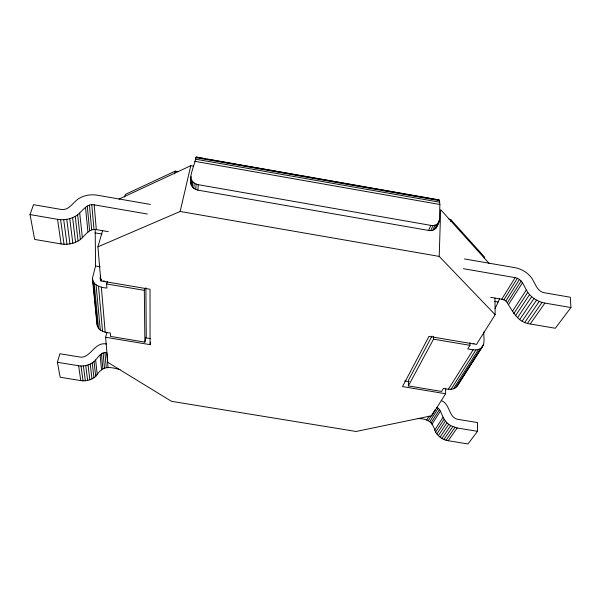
<?xml version="1.0" encoding="UTF-8"?>
<svg xmlns="http://www.w3.org/2000/svg" width="601" height="601" viewBox="0 0 601 601"><rect width="100%" height="100%" fill="white"/><g stroke="black" fill="none" stroke-linecap="round" stroke-linejoin="round"><path stroke-width="0.9" d="M417.41 418.574C428.408 418.521 432.54 421.992 435.597 432.157C438.332 436.634 443.02 439.842 448.196 440.728L467.969 443.959L477.502 431.33L477.525 422.578L457.286 419.243C448.451 416.876 450.119 403.977 441.465 400.649M483.895 331.925C483.294 337.266 485.878 344.471 480.77 348.317C476.886 351.014 472.01 349.662 467.743 348.918L469.952 345.335L469.974 342.593M106.94 332.233L105.611 337.274L107.737 362.32L171.51 401.333L356.077 431.473L431.803 415.727L445.581 393.745L445.709 388.599M450.66 221.296L450.705 219.478L448.909 219.17M145.893 287.804L146.268 336.214L144.879 342.119L110.576 336.417L110.321 332.984C104.777 332.706 97.332 330.542 96.934 323.901L92.426 278.383L95.567 266.003L95.183 229.394L108.27 231.663M445.581 393.745L402.505 386.586L428.971 336.402L476.495 344.433L495.141 314.684L439.211 256.402L440.668 209.651L489.034 263.306M439.384 220.131L439.879 204.498L439.113 199.9L196.129 157.041C194.589 166.409 183.185 186.58 197.887 190.134L428.596 230.438C434.944 232.016 438.58 225.435 439.384 220.131L437.107 225.202M482.483 346.627L457.151 386.142C453.913 390.455 447.978 389.44 443.448 388.411L441.585 391.431L408.349 385.91L433.524 339.182L433.614 336.447M408.349 385.91L408.642 379.907L431.976 336.109M190.795 183.846L191.509 179.414M191.216 176.619C190.404 180.833 194.469 184.094 198.27 184.687L430.819 225.375C433.922 225.923 437.708 224.939 439.046 221.814M191.283 185.566L191.606 180.097M192.32 187.159L192.658 181.697M193.838 188.511L194.191 183.057M195.738 189.525L196.106 184.079M197.887 190.134L198.27 184.687M105.611 337.274L150.062 344.651L150.648 342.127M150.062 344.651L150.025 289.254L100.825 280.937L97.925 246.838L180.15 211.477L190.795 165.696L193.56 166.184M174.545 173.802L175.199 171.135L177.956 171.623M144.879 342.119L144.33 290.328L144.766 288.54M92.426 278.383C92.915 285.52 101.021 287.676 106.925 288.052L106.617 283.957L107.354 281.291M100.698 275.386L100.097 278.008L101.314 280.171M100.825 280.937L101.321 279.157M124.557 197.045L125.278 194.446L175.199 171.135M97.925 246.838L102.561 230.754M120.042 369.645C108.375 366.317 102.388 365.911 95.732 376.429C91.675 379.937 86.056 381.44 80.774 380.606L60.175 377.24L57.403 362.275L59.905 353.734L81.015 357.212C91.269 357.114 94.8 341.473 106.67 344.027M30.05 214.587L57.561 219.32C64.487 220.447 71.917 219.012 77.627 214.835C82.615 210.861 86.732 203.326 94.192 204.843L96.303 229.612C87.911 228.079 84.478 237.605 78.092 241.001C72.984 243.908 66.884 244.877 61.099 243.938L34.648 239.431L30.05 214.587L33.491 204.686L60.784 209.388C69.446 211.034 73.217 201.395 79.858 197.947C85.079 195.107 91.247 194.221 97.092 195.182L150.408 204.43M495.066 308.666L499.551 298.817M428.596 230.438L430.819 225.375M430.752 230.581L432.99 225.525M432.773 230.258L435.026 225.202M434.523 229.492L436.792 224.436M435.89 228.342L438.159 223.279M457.151 386.142L483.557 344.516M426.627 420.091L429.046 416.2M490.709 297.322L501.745 299.215L515.147 277.647C523.659 279.119 524.327 289.269 529.556 294.618C533.59 298.998 539.044 302.01 544.904 303.077L570.95 307.554L570.281 297.232L544.423 292.777C535.927 291.312 535.153 281.23 529.924 275.897C525.965 271.629 520.616 268.715 514.892 267.67L464.498 258.926M428.318 420.595L435.124 409.709M501.745 299.215L503.893 299.846L517.378 278.301M448.406 389.238L473.115 349.827M429.85 421.504L438.167 408.312L436.581 407.38M570.95 307.554L555.316 328.259L530.217 323.977C516.665 322.331 512.728 310.341 505.877 300.951L519.444 279.435M451.005 389.358L475.917 349.97M431.112 422.751L439.474 409.589L438.167 408.312M507.544 302.446L521.187 280.967M453.432 388.855L478.531 349.459M432.006 424.238L440.398 411.107L439.474 409.589M508.762 304.204L522.464 282.778M455.528 387.758L480.77 348.317M434.606 430.226L443.11 417.229L440.398 411.107M512.413 311.295L526.326 290.043M435.597 432.157L444.139 419.205L443.11 417.229M513.795 313.587L527.776 292.386M436.852 433.975L445.439 421.068L444.139 419.205M515.493 315.758L529.556 294.618M438.347 435.65L446.986 422.781L445.439 421.068M517.484 317.764L531.645 296.669M440.052 437.137L448.752 424.306L446.986 422.781M519.722 319.559L533.981 298.517M441.93 438.414L450.682 425.613L457.151 427.987L477.502 431.33M522.171 321.107L536.535 300.109M443.936 439.451L452.763 426.68M524.771 322.376L539.24 301.417M446.04 440.232L454.927 427.469M527.475 323.338L542.049 302.416M448.196 440.728L457.151 427.987M530.217 323.977L544.904 303.077M57.403 362.275L78.633 365.761C84.072 366.625 89.857 365.115 94.064 361.532C97.88 358.166 100.698 351.593 106.79 352.629L108.075 367.677M118.99 199.111L190.795 165.696M438.467 199.975L439.113 199.9M473.152 343.464L474.076 343.517M145.893 337.845L150.505 338.611M404.653 380.906L409.213 381.665M95.567 266.003L100.194 266.784M103.064 280.907L104.92 281.215M106.617 283.957L144.33 290.328M433.524 339.182L469.952 345.335M95.086 232.88L101.922 234.052M494.57 301.386L498.259 302.018M180.15 211.477L439.211 256.402M94.192 204.843L147.358 214.031M463.454 268.707L515.147 277.647M205.602 158.897L196.129 157.041M207.45 159.22L215.767 160.692M217.615 161.015L379.329 189.54M381.177 189.863L437.543 199.81M195.768 157.672L439.579 200.674M195.287 159.122L439.842 202.236M194.739 161.308L439.879 204.498M503.893 299.846L505.877 300.951M448.752 424.306L450.682 425.613M450.705 219.478L484.331 256.845L484.331 258.625M57.561 219.32L61.099 243.938M78.633 365.761L80.774 380.606M60.603 219.665L64.029 244.269M80.985 366.001L83.051 380.831M63.698 219.673L67.004 244.261M83.366 365.941L85.365 380.771M66.771 219.335L69.956 243.916M85.733 365.596L87.656 380.425M69.761 218.666L72.826 243.255M88.031 364.965L89.887 379.802M72.601 217.675L75.561 242.271M90.21 364.063L91.998 378.915M75.238 216.39L78.092 241.001M92.238 362.914L93.959 377.781M77.627 214.835L80.384 239.468M94.064 361.532L95.732 376.429M79.7 213.039L82.382 237.703M95.649 359.961L97.272 374.881M93.914 288.037L94.102 289.9M92.915 280.81L97.385 326.2M85.5 207.285L87.949 232.046M100.082 354.913L101.569 369.923M87.265 205.97L89.639 230.746M101.434 353.741L102.876 368.774M94.154 283.033L98.534 328.311M89.414 205.084L91.705 229.867M103.094 352.937L104.484 367.985M96.07 284.904L100.299 330.077M91.788 204.693L93.989 229.484M104.927 352.562L106.264 367.609M98.519 286.294L102.568 331.384M100.269 278.12L100.427 279.976M101.351 287.105L105.175 332.128M494.976 298.111L495.141 314.684"/></g></svg>
